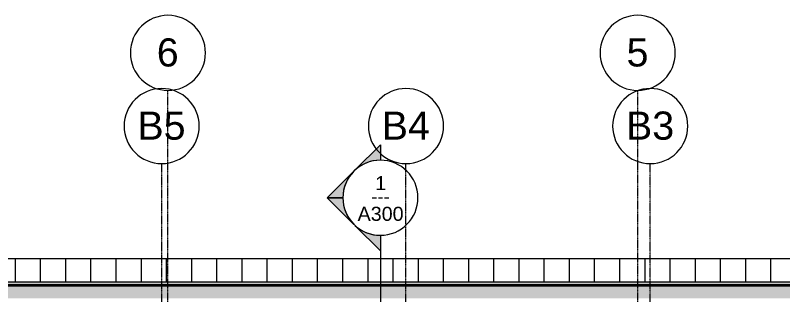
# Model space of a CAD drawing. Header units: inches. Extents: x 1352 to 6578, y -201 to 490.
# Drawn here: x 2315.8 to 2805.8, y 216.2 to 394.8 of the extents above; entities that cross this region are included whole.
import ezdxf

# ---------------------------------------------------------------- set-up
doc = ezdxf.new("R2010")
doc.units = ezdxf.units.IN
doc.header["$MEASUREMENT"] = 0
doc.linetypes.add('Aligning Line 1_8_', pattern=[0.25, 0.125, -0.125])
doc.linetypes.add('Grid Line 1_2_', pattern=[0.875, 0.5, -0.125, 0.125, -0.125])
for name, color, linetype, lineweight in [('A-ROOF', 132, 'Continuous', 13), ('A-ROOF-PATT', 132, 'Continuous', 9), ('G-ANNO-SYMB', 111, 'Aligning Line 1_8_', 9), ('S-GRID', 1, 'Continuous', 9), ('S-GRID-IDEN', 1, 'Continuous', 9)]:
    doc.layers.add(name, color=color, linetype=linetype, lineweight=lineweight)
doc.styles.add('Arial', font='arial.ttf', dxfattribs={"height": 18})
doc.styles.add('Arial_1', font='arial.ttf', dxfattribs={"height": 9})
doc.styles.add('Century Gothic_1', font='ufonts.com_century-gothic.ttf', dxfattribs={"height": 9})

# ---------------------------------------------------------------- blocks, each defined once
blk = doc.blocks.new('Grid - Grid Head - Circle-50561-BUILDING SECTION - EAST_WEST - LOOKING SOUTH')
at = {"layer": 'S-GRID-IDEN'}
for start, end in [(0, 180), (180, 360)]:
    blk.add_arc((2877.2, 324), 24, start, end, dxfattribs=at)
blk = doc.blocks.new('Section - Section Head - Filled-22785-BUILDING SECTION - EAST_WEST - LOOKING SOUTH')
at = {"layer": 'G-ANNO-SYMB', "linetype": 'Continuous'}
h = blk.add_hatch(color=256, dxfattribs=at)
edge = h.paths.add_edge_path(flags=0)
edge.add_arc((2548.89, 278.12), 24.03, 90, 132.0784, ccw=False)
edge.add_line((2548.89, 302.15), (2548.89, 312.06))
edge.add_line((2548.89, 312.06), (2532.79, 295.96))
h = blk.add_hatch(color=256, dxfattribs=at)
edge = h.paths.add_edge_path(flags=0)
edge.add_line((2531.92, 295.09), (2514.95, 278.12))
edge.add_line((2514.95, 278.12), (2524.89, 278.12))
edge.add_arc((2548.89, 278.12), 24, 135, 180, ccw=False)
h = blk.add_hatch(color=256, dxfattribs=at)
edge = h.paths.add_edge_path(flags=0)
edge.add_arc((2548.89, 278.12), 24, 180, 225, ccw=False)
edge.add_line((2524.89, 278.12), (2514.95, 278.12))
edge.add_line((2514.95, 278.12), (2531.92, 261.15))
h = blk.add_hatch(color=256, dxfattribs=at)
edge = h.paths.add_edge_path(flags=0)
edge.add_line((2532.79, 260.28), (2548.89, 244.18))
edge.add_line((2548.89, 244.18), (2548.89, 254.09))
edge.add_arc((2548.89, 278.12), 24.03, 227.9216, 270, ccw=False)
for p, q in [((2532.79, 295.96), (2548.89, 312.06)), ((2548.89, 312.06), (2548.89, 302.15)), ((2514.95, 278.12), (2531.92, 295.09)), ((2524.89, 278.12), (2514.95, 278.12)), ((2531.92, 261.15), (2514.95, 278.12)), ((2514.95, 278.12), (2524.89, 278.12)), ((2548.89, 244.18), (2532.79, 260.28)), ((2548.89, 254.09), (2548.89, 244.18))]:
    blk.add_line(p, q, dxfattribs=at)
for centre, radius, start, end in [((2548.89, 278.15), 24, 90, 270), ((2548.89, 278.12), 24.03, 90, 132.0784), ((2548.89, 278.15), 24, 270, 90), ((2548.89, 278.12), 24, 135, 180), ((2548.89, 278.12), 24, 180, 225), ((2548.89, 278.12), 24.03, 227.9216, 270)]:
    blk.add_arc(centre, radius, start, end, dxfattribs=at)

msp = doc.modelspace()

# ---------------------------------------------------------------- hatches: boundary and pattern name
at = {"layer": 'A-ROOF', "lineweight": 9}
msp.add_hatch(color=254, dxfattribs=at).paths.add_polyline_path([(3037.15949, 222.77639), (3105.45325, 222.77639), (3105.45325, 224.27671), (1585.45325, 224.27671), (1585.45325, 222.77639), (3018.57825, 222.77639)], flags=0)
at = {"layer": 'A-ROOF-PATT'}
h = msp.add_hatch(dxfattribs=at)
h.set_pattern_fill('FP_6', color=9, style=0, pattern_type=2)
h.set_pattern_definition([(90, (0, 464.157), (-16.082, 1e-15), [])])
h.paths.add_polyline_path([(1585.45325, 224.27671), (3105.45325, 224.27671), (3105.45325, 225.6378), (3567.64075, 225.6378), (3567.64075, 233.90363), (3358.64075, 233.90363), (3358.64075, 239.21072), (1797.20325, 239.21072), (1797.20325, 237.63489), (1799.20325, 237.63489), (1799.20325, 226.41246), (1739.78138, 226.41246), (1739.78138, 237.63489), (1741.78138, 237.63489), (1741.78138, 239.21072), (1585.45325, 239.21072), (1585.45325, 225.6378)], flags=0)
h = msp.add_hatch(dxfattribs=at)
h.set_pattern_fill('FP_4', color=8, style=0, pattern_type=2)
h.set_pattern_definition([(0, (2839.867, 132.759), (0, 9), []), (90, (2839.867, 132.759), (-9, 6e-16), [])])
h.paths.add_polyline_path([(3037.15949, 221.77617), (3105.45325, 221.77617), (3105.45325, 222.77639), (1585.45325, 222.77639), (1585.45325, 221.77617), (3018.57825, 221.77617)], flags=0)
h = msp.add_hatch(dxfattribs=at)
h.set_pattern_fill('FP_5', color=8, style=0, pattern_type=2)
h.set_pattern_definition([(161.57, (2840.347, 133.239), (-3.8399538, -1.54e-05), [0, -27.322, 3.034, 0]), (18.43, (2839.387, 133.239), (-3.8399538, 1.54e-05), [0, -27.322, 3.034, 0]), (108.43, (2840.347, 133.239), (1.919622, -9.6005246), [9.106, -21.25]), (71.57, (2839.387, 133.239), (1.919622, 9.6005246), [9.106, -21.25])])
h.paths.add_polyline_path([(3037.15949, 213.77444), (3105.45325, 213.77444), (3105.45325, 221.77617), (1585.45325, 221.77617), (1585.45325, 213.77444), (3029.45325, 213.77444)], flags=0)

# ---------------------------------------------------------------- linework, layer by layer
at = {"layer": 'A-ROOF', "color": 8, "lineweight": 9}
msp.add_line((1797.20325, 239.21072), (3358.64075, 239.21072), dxfattribs=at)
at = {"layer": 'A-ROOF', "lineweight": 9}
for p, q in [((3105.45325, 224.27671), (1585.45325, 224.27671)), ((1585.45325, 222.77639), (3105.45325, 222.77639)), ((1585.45325, 221.77617), (3105.45325, 221.77617))]:
    msp.add_line(p, q, dxfattribs=at)
at = {"layer": 'G-ANNO-SYMB', "linetype": 'Continuous'}
msp.add_line((2548.89173, 254.11935), (2548.89173, -124.86426), dxfattribs=at)
at = {"layer": 'S-GRID', "linetype": 'Grid Line 1_2_'}
for p, q in [((2413.20325, -75.40835), (2413.20325, 346.81628)), ((2713.20325, -75.40835), (2713.20325, 346.81628)), ((2409.20325, -92), (2409.20325, 300)), ((2565.20325, -92), (2565.20325, 300)), ((2721.20325, -92), (2721.20325, 300))]:
    msp.add_line(p, q, dxfattribs=at)

# ---------------------------------------------------------------- block references
at = {"layer": 'G-ANNO-SYMB', "linetype": 'Continuous'}
msp.add_blockref('Section - Section Head - Filled-22785-BUILDING SECTION - EAST_WEST - LOOKING SOUTH', (0, 0), dxfattribs=at)
at = {"layer": 'S-GRID-IDEN'}
for p in [(-464, 46.81628), (-164, 46.81628), (-468, 0), (-312, 0), (-156, 0)]:
    msp.add_blockref('Grid - Grid Head - Circle-50561-BUILDING SECTION - EAST_WEST - LOOKING SOUTH', p, dxfattribs=at)

# ---------------------------------------------------------------- texts
at = {"layer": 'G-ANNO-SYMB', "linetype": 'Continuous', "char_height": 9, "attachment_point": 1}
for s, insert, width, style in [('1', (2545.57075, 292.02798), 8.484, 'Arial_1'), ('---', (2542.91944, 283.52129), 15.453, 'Century Gothic_1'), ('A300', (2534.32666, 272.39174), 35.754, 'Arial_1')]:
    msp.add_mtext(s, dxfattribs=dict(at, insert=insert, width=width, style=style))
at = {"layer": 'S-GRID-IDEN', "char_height": 18, "attachment_point": 1, "style": 'Arial'}
for s, insert, width in [('6', (2406.07423, 380.10422), 16.968), ('5', (2706.07423, 380.10422), 16.968), ('B5', (2393.70258, 333.28794), 37.269), ('B4', (2549.70258, 333.28794), 37.269), ('B3', (2705.70258, 333.28794), 37.269)]:
    msp.add_mtext(s, dxfattribs=dict(at, insert=insert, width=width))

doc.saveas('drawing.dxf')
